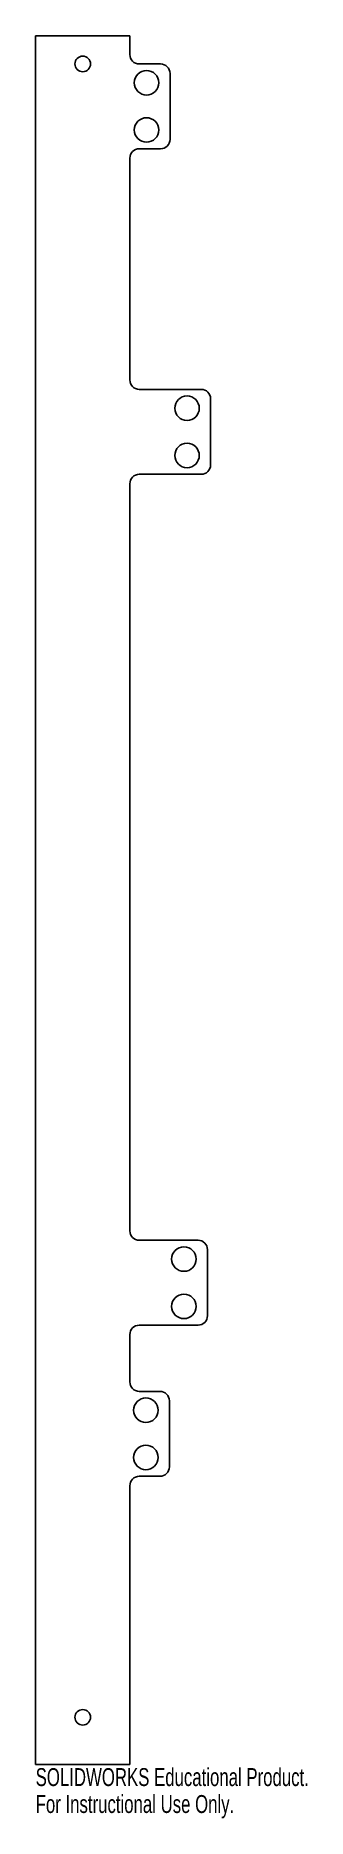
# Model space of a CAD drawing. Header units: inches. Extents: x -1 to 1.9, y -0.6 to 18.4.
import ezdxf

# ---------------------------------------------------------------- set-up
doc = ezdxf.new("R2010")
doc.units = ezdxf.units.IN
doc.header["$MEASUREMENT"] = 0
doc.styles.add('SLDTEXTSTYLE0', font='TXT', dxfattribs={"width": 0.7})

msp = doc.modelspace()

# ---------------------------------------------------------------- linework, layer by layer
at = {"color": 7, "linetype": 'Continuous', "lineweight": 25}
for p, q in [((-1, 18.358), (0, 18.358)), ((-1, 18.358), (-1, 0)), ((0, 18.158), (0, 18.358)), ((0.327, 18.058), (0.1, 18.058)), ((0.427, 17.257), (0.427, 17.958)), ((0, 14.702), (0, 17.057)), ((0.1, 17.157), (0.327, 17.157)), ((0.757, 14.602), (0.1, 14.602)), ((0.857, 13.8), (0.857, 14.502)), ((0.1, 13.7), (0.757, 13.7)), ((0, 5.666), (0, 13.6)), ((0.724, 5.566), (0.1, 5.566)), ((0.824, 4.764), (0.824, 5.466)), ((0, 4.061), (0, 4.564)), ((0.1, 4.664), (0.724, 4.664)), ((0.32, 3.961), (0.1, 3.961)), ((0.42, 3.159), (0.42, 3.861)), ((0.1, 3.059), (0.32, 3.059)), ((0, 0), (0, 2.959)), ((-1, 0), (0, 0))]:
    msp.add_line(p, q, dxfattribs=at)
for centre, radius in [((-0.5, 18.058), 0.0825), ((0.177, 17.858), 0.13), ((0.177, 17.357), 0.13), ((0.607, 14.402), 0.13), ((0.607, 13.9), 0.13), ((0.574, 5.366), 0.13), ((0.574, 4.864), 0.13), ((0.17, 3.761), 0.13), ((0.17, 3.259), 0.13), ((-0.5, 0.5), 0.0825)]:
    msp.add_circle(centre, radius, dxfattribs=at)
for centre, start, end in [((0.1, 18.158), 180, 270), ((0.327, 17.958), 0, 90), ((0.327, 17.257), 270, 360), ((0.1, 17.057), 90, 180), ((0.1, 14.702), 180, 270), ((0.757, 14.502), 0, 90), ((0.1, 13.6), 90, 180), ((0.757, 13.8), 270, 360), ((0.1, 5.666), 180, 270), ((0.724, 5.466), 0, 90), ((0.724, 4.764), 270, 0), ((0.1, 4.564), 90, 180), ((0.1, 4.061), 180, 270), ((0.32, 3.861), 0, 90), ((0.1, 2.959), 90, 180), ((0.32, 3.159), 270, 0)]:
    msp.add_arc(centre, 0.1, start, end, dxfattribs=at)

# ---------------------------------------------------------------- texts
at = {"color": 7, "linetype": 'Continuous', "char_height": 0.1903, "attachment_point": 1, "style": 'SLDTEXTSTYLE0'}
for s, insert in [('SOLIDWORKS Educational Product.', (-1, -0.04)), ('For Instructional Use Only.', (-1, -0.326))]:
    msp.add_mtext(s, dxfattribs=dict(at, insert=insert))

doc.saveas('drawing.dxf')
